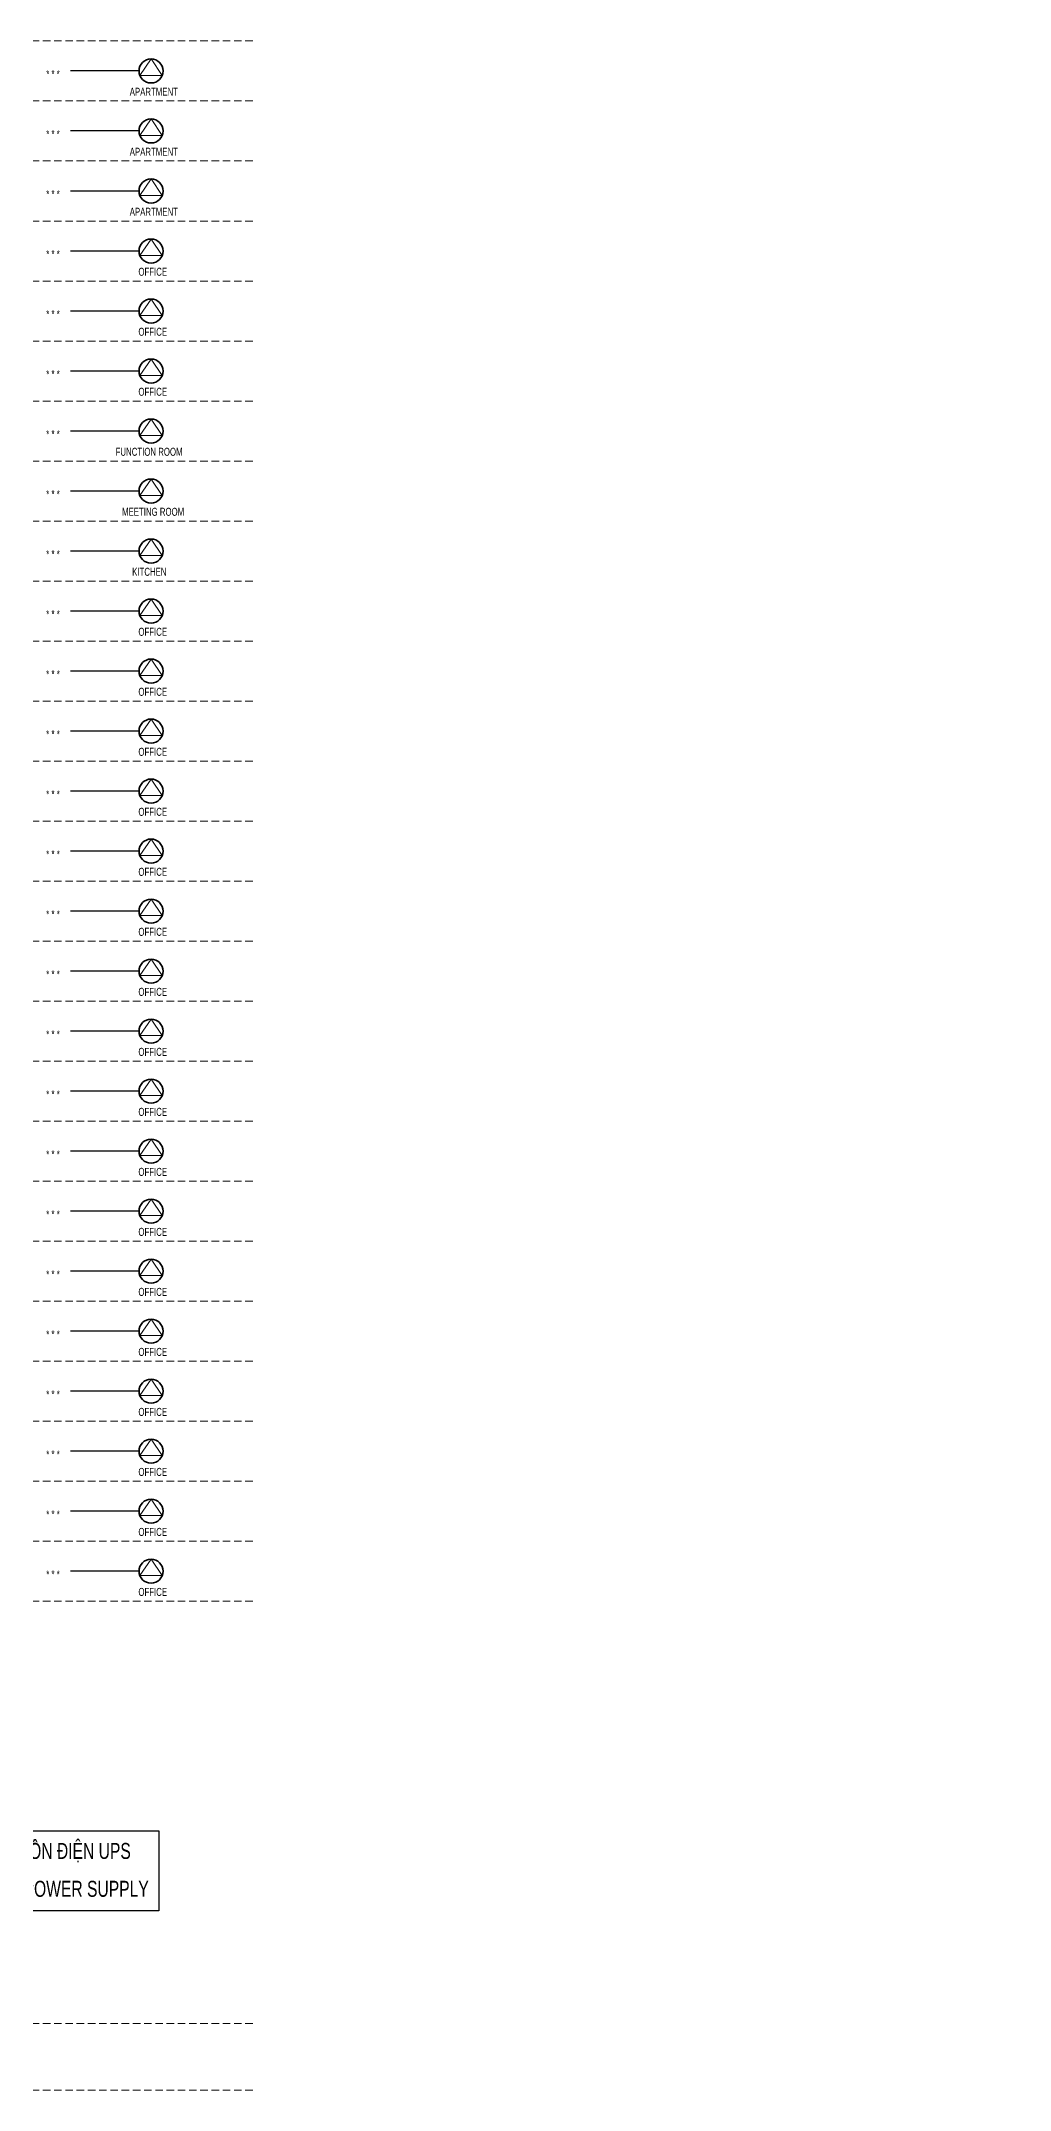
# Model space of a CAD drawing. Extents: x -5343388 to 7033982, y -486386 to 188356.
# Drawn here: x 766277 to 814743, y -278887 to -176449 of the extents above; entities that cross this region are included whole.
import ezdxf

# ---------------------------------------------------------------- set-up
doc = ezdxf.new("R2010")
doc.units = 0
doc.header["$MEASUREMENT"] = 0
doc.linetypes.add('DASHED2', pattern=[0.375, 0.25, -0.125])
for name, color, linetype, lineweight in [('PA Equipment', 1, 'Continuous', 35), ('PA Equipment Hatch', 1, 'Continuous', 15), ('Wire Hatch', 7, 'Continuous', 15)]:
    doc.layers.add(name, color=color, linetype=linetype, lineweight=lineweight)
doc.layers.add('text', color=2, linetype='Continuous')
doc.layers.add('wire', color=3, linetype='Continuous')
doc.styles.add('NKB2', font='', dxfattribs={"width": 0.7, "height": 400})
doc.styles.get('NKB2').set_extended_font_data('.VnArialH')

# ---------------------------------------------------------------- blocks, each defined once
blk = doc.blocks.new('LoP')
at = {"layer": 'PA Equipment'}
blk.add_circle((0, 0), 300, dxfattribs=at)
at = {"layer": 'PA Equipment Hatch'}
for points in [[(0, 300), (-278, -112), (277, -112)], [(0, 300), (277, -112)]]:
    blk.add_lwpolyline(points, dxfattribs=at)

msp = doc.modelspace()

# ---------------------------------------------------------------- linework, layer by layer
at = {"layer": 'wire'}
for points in [[(771181.03746, -177948.50108), (767757.90793, -177948.50108)], [(771181.03746, -180948.50108), (767757.90793, -180948.50108)], [(771181.03746, -183948.50108), (767757.90793, -183948.50108)], [(771181.03746, -186948.50108), (767757.90793, -186948.50108)], [(771181.03746, -189948.50108), (767757.90793, -189948.50108)], [(771181.03746, -192948.50108), (767757.90793, -192948.50108)], [(771181.03746, -195948.50108), (767757.90793, -195948.50108)], [(771181.03746, -198948.50108), (767757.90793, -198948.50108)], [(771181.03746, -201948.50108), (767757.90793, -201948.50108)], [(771181.03746, -204948.50108), (767757.90793, -204948.50108)], [(771181.03746, -207948.50108), (767757.90793, -207948.50108)], [(771181.03746, -210948.50108), (767757.90793, -210948.50108)], [(771181.03746, -213948.50108), (767757.90793, -213948.50108)], [(771181.03746, -216948.50108), (767757.90793, -216948.50108)], [(771181.03746, -219948.50108), (767757.90793, -219948.50108)], [(771181.03746, -222948.50108), (767757.90793, -222948.50108)], [(771181.03746, -225948.50108), (767757.90793, -225948.50108)], [(771181.03746, -228948.50108), (767757.90793, -228948.50108)], [(771181.03746, -231948.50108), (767757.90793, -231948.50108)], [(771181.03746, -234948.50108), (767757.90793, -234948.50108)], [(771181.03746, -237948.50108), (767757.90793, -237948.50108)], [(771181.03746, -240948.50108), (767757.90793, -240948.50108)], [(771181.03746, -243948.50108), (767757.90793, -243948.50108)], [(771181.03746, -246948.50108), (767757.90793, -246948.50108)], [(771181.03746, -249948.50108), (767757.90793, -249948.50108)], [(771181.03746, -252948.50108), (767757.90793, -252948.50108)]]:
    msp.add_lwpolyline(points, dxfattribs=at)
msp.add_lwpolyline([(762174.85029, -265921.87908), (772174.85029, -265921.87908), (772174.85029, -269921.87908), (762174.85029, -269921.87908)], close=True, dxfattribs=at)
at = {"layer": 'Wire Hatch', "linetype": 'DASHED2', "ltscale": 1500}
for points in [[(776872.13884, -176448.50108), (673490.66442, -176448.50108)], [(776872.13884, -179448.50108), (673490.66442, -179448.50108)], [(776872.13884, -182448.50108), (673490.66442, -182448.50108)], [(776872.13884, -185448.50108), (673490.66442, -185448.50108)], [(776872.13884, -188448.50108), (673490.66442, -188448.50108)], [(776872.13884, -191448.50108), (673490.66442, -191448.50108)], [(776872.13884, -194448.50108), (673490.66442, -194448.50108)], [(776872.13884, -197448.50108), (673490.66442, -197448.50108)], [(776872.13884, -200448.50108), (673490.66442, -200448.50108)], [(776872.13884, -203448.50108), (673490.66442, -203448.50108)], [(776872.13884, -206448.50108), (673490.66442, -206448.50108)], [(776872.13884, -209448.50108), (673490.66442, -209448.50108)], [(776872.13884, -212448.50108), (673490.66442, -212448.50108)], [(776872.13884, -215448.50108), (673490.66442, -215448.50108)], [(776872.13884, -218448.50108), (673490.66442, -218448.50108)], [(776872.13884, -221448.50108), (673490.66442, -221448.50108)], [(776872.13884, -224448.50108), (673490.66442, -224448.50108)], [(776872.13884, -227448.50108), (673490.66442, -227448.50108)], [(776872.13884, -230448.50108), (673490.66442, -230448.50108)], [(776872.13884, -233448.50108), (673490.66442, -233448.50108)], [(776872.13884, -236448.50108), (673490.66442, -236448.50108)], [(776872.13884, -239448.50108), (673490.66442, -239448.50108)], [(776872.13884, -242448.50108), (673490.66442, -242448.50108)], [(776872.13884, -245448.50108), (673490.66442, -245448.50108)], [(776872.13884, -248448.50108), (673490.66442, -248448.50108)], [(776872.13884, -251448.50108), (673490.66442, -251448.50108)], [(776872.13884, -254448.50108), (673490.66442, -254448.50108)], [(776872.13884, -275559.39122), (673490.66442, -275559.39122)], [(776872.13884, -278886.88018), (673490.66442, -278886.88018)]]:
    msp.add_lwpolyline(points, dxfattribs=at)

# ---------------------------------------------------------------- block references
at = {"layer": 'PA Equipment', "xscale": 2, "yscale": 2, "zscale": 2}
for p in [(771781.03746, -177948.50108), (771781.03746, -180948.50108), (771781.03746, -183948.50108), (771781.03746, -186948.50108), (771781.03746, -189948.50108), (771781.03746, -192948.50108), (771781.03746, -195948.50108), (771781.03746, -198948.50108), (771781.03746, -201948.50108), (771781.03746, -204948.50108), (771781.03746, -207948.50108), (771781.03746, -210948.50108), (771781.03746, -213948.50108), (771781.03746, -216948.50108), (771781.03746, -219948.50108), (771781.03746, -222948.50108), (771781.03746, -225948.50108), (771781.03746, -228948.50108), (771781.03746, -231948.50108), (771781.03746, -234948.50108), (771781.03746, -237948.50108), (771781.03746, -240948.50108), (771781.03746, -243948.50108), (771781.03746, -246948.50108), (771781.03746, -249948.50108), (771781.03746, -252948.50108)]:
    msp.add_blockref('LoP', p, dxfattribs=at)

# ---------------------------------------------------------------- texts
at = {"layer": 'text', "attachment_point": 1, "style": 'NKB2'}
for s, insert, char_height, width in [('* * *', (766541.702, -177903.04776), 400, 5996.5972512), ('apartment', (770715.96335, -178785.00982), 400, 5996.5972512), ('* * *', (766541.702, -180903.04776), 400, 5996.5972512), ('apartment', (770715.96335, -181785.00982), 400, 5996.5972512), ('* * *', (766541.702, -183903.04776), 400, 5996.5972512), ('apartment', (770715.96335, -184785.00982), 400, 5996.5972512), ('* * *', (766541.702, -186903.04776), 400, 5996.5972512), ('office', (771150.51218, -187785.00982), 400, 5996.5972512), ('* * *', (766541.702, -189903.04776), 400, 5996.5972512), ('office', (771150.51218, -190785.00982), 400, 5996.5972512), ('* * *', (766541.702, -192903.04776), 400, 5996.5972512), ('office', (771150.51218, -193785.00982), 400, 5996.5972512), ('* * *', (766541.702, -195903.04776), 400, 5996.5972512), ('function room', (770012.28526, -196785.00982), 400, 5996.5972512), ('* * *', (766541.702, -198903.04776), 400, 5996.5972512), ('meeting room', (770331.506, -199785.00982), 400, 5996.5972512), ('* * *', (766541.702, -201903.04776), 400, 5996.5972512), ('kitchen', (770837.62118, -202785.00982), 400, 5996.5972512), ('* * *', (766541.702, -204903.04776), 400, 5996.5972512), ('office', (771150.51218, -205785.00982), 400, 5996.5972512), ('* * *', (766541.702, -207903.04776), 400, 5996.5972512), ('office', (771150.51218, -208785.00982), 400, 5996.5972512), ('* * *', (766541.702, -210903.04776), 400, 5996.5972512), ('office', (771150.51218, -211785.00982), 400, 5996.5972512), ('* * *', (766541.702, -213903.04776), 400, 5996.5972512), ('office', (771150.51218, -214785.00982), 400, 5996.5972512), ('* * *', (766541.702, -216903.04776), 400, 5996.5972512), ('office', (771150.51218, -217785.00982), 400, 5996.5972512), ('* * *', (766541.702, -219903.04776), 400, 5996.5972512), ('office', (771150.51218, -220785.00982), 400, 5996.5972512), ('* * *', (766541.702, -222903.04776), 400, 5996.5972512), ('office', (771150.51218, -223785.00982), 400, 5996.5972512), ('* * *', (766541.702, -225903.04776), 400, 5996.5972512), ('office', (771150.51218, -226785.00982), 400, 5996.5972512), ('* * *', (766541.702, -228903.04776), 400, 5996.5972512), ('office', (771150.51218, -229785.00982), 400, 5996.5972512), ('* * *', (766541.702, -231903.04776), 400, 5996.5972512), ('office', (771150.51218, -232785.00982), 400, 5996.5972512), ('* * *', (766541.702, -234903.04776), 400, 5996.5972512), ('office', (771150.51218, -235785.00982), 400, 5996.5972512), ('* * *', (766541.702, -237903.04776), 400, 5996.5972512), ('office', (771150.51218, -238785.00982), 400, 5996.5972512), ('* * *', (766541.702, -240903.04776), 400, 5996.5972512), ('office', (771150.51218, -241785.00982), 400, 5996.5972512), ('* * *', (766541.702, -243903.04776), 400, 5996.5972512), ('office', (771150.51218, -244785.00982), 400, 5996.5972512), ('* * *', (766541.702, -246903.04776), 400, 5996.5972512), ('office', (771150.51218, -247785.00982), 400, 5996.5972512), ('* * *', (766541.702, -249903.04776), 400, 5996.5972512), ('office', (771150.51218, -250785.00982), 400, 5996.5972512), ('* * *', (766541.702, -252903.04776), 400, 5996.5972512), ('office', (771150.51218, -253785.00982), 400, 5996.5972512), ('nguån ®iÖn ups', (763945.41024, -266534.3594), 800, 16505.3202631), ('ups power supply ', (763582.73832, -268427.07593), 800, 16505.3202631)]:
    msp.add_mtext(s, dxfattribs=dict(at, insert=insert, char_height=char_height, width=width))

doc.saveas('drawing.dxf')
